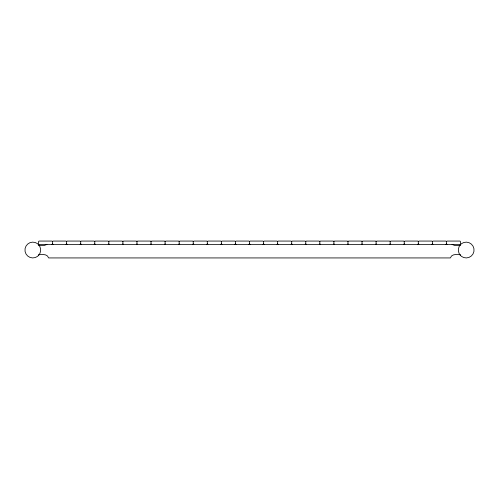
<?xml version="1.0" encoding="UTF-8"?>
<svg xmlns="http://www.w3.org/2000/svg" width="499" height="499" viewBox="0 0 499 499"><rect width="100%" height="100%" fill="white"/><g stroke="black" fill="none" stroke-linecap="round" stroke-linejoin="round"><path stroke-width="0.75" d="M38.435 255.619C41.373 252.563 41.373 247.51 38.435 244.448M460.565 244.448C457.627 247.51 457.627 252.563 460.565 255.619M51.971 244.448L52.557 243.886L52.557 241.628L53.125 241.067L66.061 241.067L66.623 241.628L66.623 243.886L67.209 244.448M66.623 241.628L67.19 241.067L80.127 241.067L80.695 241.628L80.695 243.886L80.108 244.448M80.695 241.628L81.256 241.067L94.199 241.067L94.76 241.628L94.76 243.886L94.174 244.448M94.76 241.628L95.321 241.067L108.264 241.067L108.826 241.628L108.826 243.886L109.393 244.448M122.33 244.448L122.897 243.886L122.897 241.628L123.478 241.067L136.377 241.067L136.963 241.628L136.963 243.886L136.395 244.448M150.467 244.448L151.029 243.886L151.029 241.628L151.615 241.067L164.508 241.067L165.094 241.628L165.094 243.886L164.533 244.448M178.598 244.448L179.166 243.886L179.166 241.628L179.727 241.067L192.664 241.067L193.232 241.628L193.232 243.886L192.645 244.448M193.232 241.628L193.793 241.067L206.736 241.067L207.297 241.628L207.297 243.886L206.711 244.448M207.297 241.628L207.865 241.067L220.801 241.067L221.363 241.628L221.363 243.886L221.949 244.448M221.363 241.628L221.93 241.067L234.867 241.067L235.434 241.628L235.434 243.886L234.848 244.448M235.434 241.628L235.996 241.067L248.939 241.067L249.5 241.628L249.5 243.886L250.061 244.448M263.004 244.448L263.566 243.886L263.566 241.628L264.152 241.067L277.051 241.067L277.637 241.628L277.637 243.886L277.07 244.448M291.135 244.448L291.703 243.886L291.703 241.628L292.289 241.067L305.182 241.067L305.768 241.628L305.768 243.886L305.207 244.448M319.273 244.448L319.834 243.886L319.834 241.628L320.402 241.067L333.338 241.067L333.906 241.628L333.906 243.886L333.32 244.448M333.906 241.628L334.467 241.067L347.404 241.067L347.971 241.628L347.971 243.886L347.385 244.448M347.971 241.628L348.533 241.067L361.476 241.067L362.037 241.628L362.037 243.886L361.451 244.448M362.037 241.628L362.605 241.067L375.541 241.067L376.103 241.628L376.103 243.886L375.522 244.448M376.103 241.628L376.67 241.067L389.607 241.067L390.174 241.628L390.174 243.886L390.736 244.448M403.679 244.448L404.24 243.886L404.24 241.628L404.826 241.067L417.719 241.067L418.305 241.628L418.305 243.886L418.873 244.448M417.744 244.448L418.305 243.886M431.81 244.448L432.377 243.886L432.377 241.628L432.964 241.067L445.856 241.067L446.443 241.628L446.443 243.886L445.875 244.448M66.036 244.448L66.623 243.886M108.826 241.628L109.412 241.067L122.311 241.067L122.897 241.628M108.239 244.448L108.826 243.886M136.963 241.628L137.549 241.067L150.442 241.067L151.029 241.628M165.094 241.628L165.68 241.067L178.58 241.067L179.166 241.628M220.776 244.448L221.363 243.886M249.5 241.628L250.086 241.067L262.979 241.067L263.566 241.628M248.914 244.448L249.5 243.886M277.637 241.628L278.224 241.067L291.117 241.067L291.703 241.628M305.768 241.628L306.355 241.067L319.248 241.067L319.834 241.628M390.174 241.628L390.761 241.067L403.654 241.067L404.24 241.628M389.588 244.448L390.174 243.886M418.305 241.628L418.892 241.067L431.791 241.067L432.377 241.628M446.443 241.628L447.029 241.067L459.922 241.067L460.508 241.628L460.508 243.886M46.95 244.448L44.13 245.52L38.866 245.52M39.078 244.448L459.947 244.448M460.134 245.52L454.87 245.52L452.05 244.448M38.866 254.552C42.272 254.478 47.324 253.754 48.646 257.933L450.354 257.933C451.676 253.754 456.728 254.478 460.134 254.552M376.103 243.886L376.689 244.448M362.037 243.886L362.623 244.448M347.971 243.886L348.558 244.448M333.906 243.886L334.492 244.448M319.834 243.886L320.42 244.448M235.434 243.886L236.021 244.448M207.297 243.886L207.883 244.448M193.232 243.886L193.818 244.448M179.166 243.886L179.752 244.448M94.76 243.886L95.346 244.448M80.695 243.886L81.281 244.448M52.557 243.886L53.144 244.448M446.443 243.886L447.004 244.448M432.377 243.886L432.939 244.448M404.24 243.886L404.801 244.448M305.768 243.886L306.336 244.448M291.703 243.886L292.264 244.448M277.637 243.886L278.199 244.448M263.566 243.886L264.133 244.448M165.094 243.886L165.662 244.448M151.029 243.886L151.596 244.448M136.963 243.886L137.524 244.448M122.897 243.886L123.459 244.448M52.557 241.628L51.996 241.067L39.053 241.067L38.492 241.628L38.492 243.886M459.585 245.645A7.897 7.897 0 0 1 471.362 244.098A7.897 7.897 0 0 1 471.362 255.975A7.897 7.897 0 0 1 459.585 254.421M39.415 254.421A7.897 7.897 0 0 1 27.638 255.975A7.897 7.897 0 0 1 27.638 244.098A7.897 7.897 0 0 1 39.415 245.645"/></g></svg>
